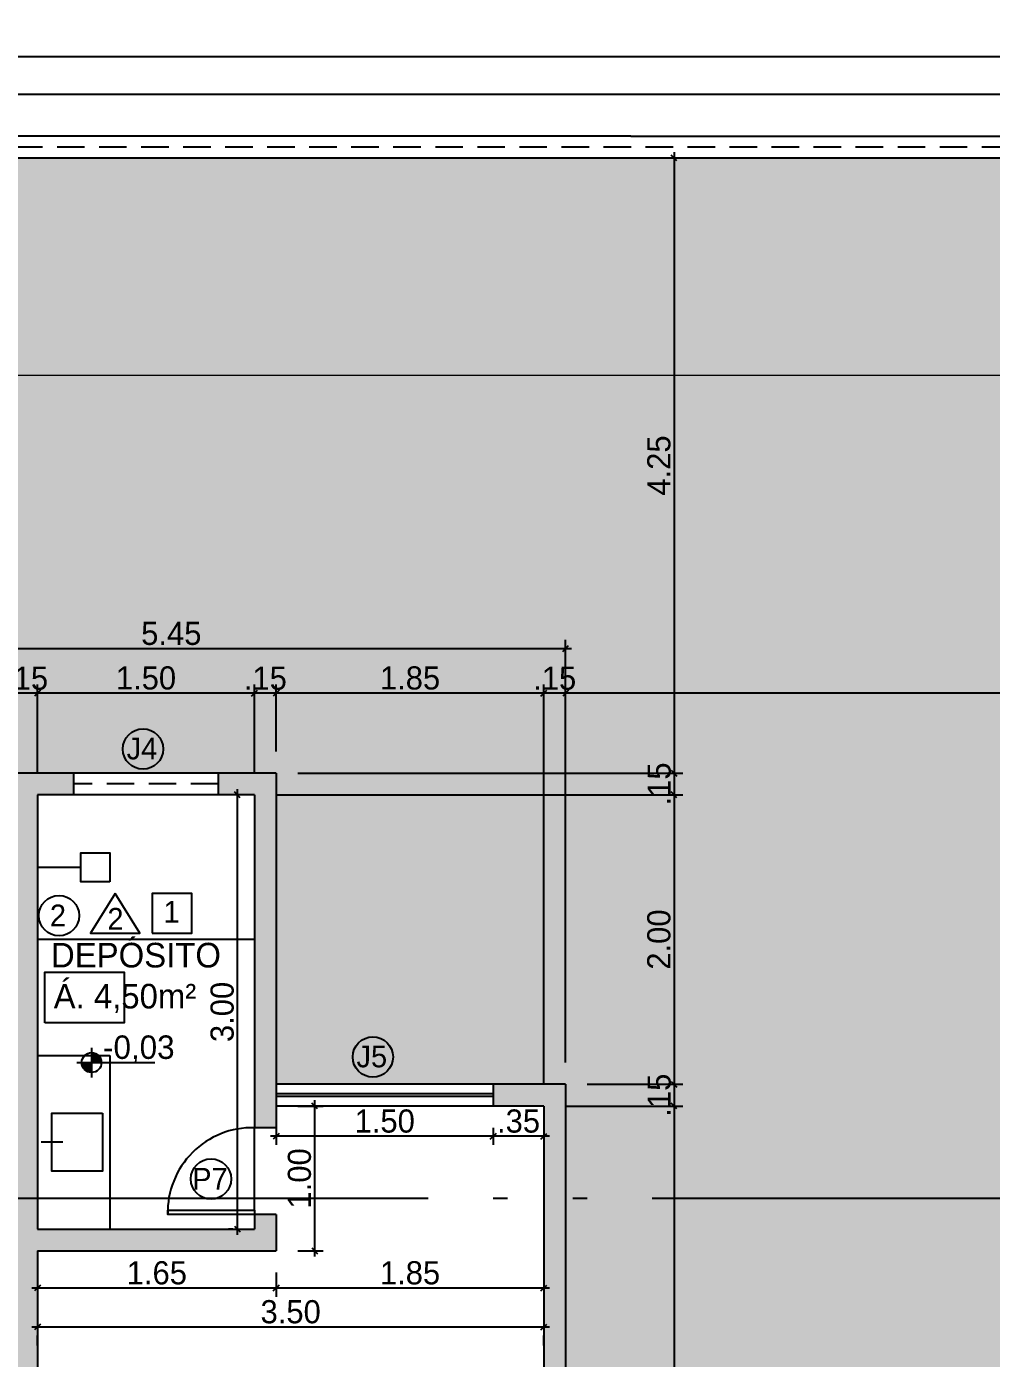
# Model space of a CAD drawing. Header units: feet. Extents: x 1734 to 1931, y 883 to 1088.
# Drawn here: x 1776.27 to 1782.93, y 927.34 to 936.54 of the extents above; entities that cross this region are included whole.
import ezdxf

# ---------------------------------------------------------------- set-up
doc = ezdxf.new("R2010")
doc.units = ezdxf.units.FT
doc.header["$LTSCALE"] = 0.3
doc.header["$MEASUREMENT"] = 0
doc.header["$PDMODE"] = 32
doc.header["$PDSIZE"] = 0.1
for name, pattern in [('ACAD_ISO05W100', [33, 24, -3, 0, -3, 0, -3]), ('DASHED2', [0.375, 0.25, -0.125]), ('HIDDEN', [9.525, 6.35, -3.175])]:
    doc.linetypes.add(name, pattern=pattern)
doc.layers.get('0').update_dxf_attribs({"linetype": 'CONTINUOUS'})
doc.layers.get('Defpoints').update_dxf_attribs({"linetype": 'CONTINUOUS'})
for name, color, linetype in [('1', 1, 'CONTINUOUS'), ('2', 44, 'CONTINUOUS'), ('3', 3, 'CONTINUOUS'), ('4.', 4, 'CONTINUOUS'), ('5', 5, 'CONTINUOUS'), ('Cotas', 1, 'CONTINUOUS'), ('demolição', 140, 'DASHED2'), ('projecao', 8, 'HIDDEN'), ('Texto', 44, 'CONTINUOUS')]:
    doc.layers.add(name, color=color, linetype=linetype)
doc.styles.add('ROMANS', font='romans')
doc.styles.add('style1', font='GOTHIC.TTF')
doc.styles.add('TP', font='arial.ttf', dxfattribs={"height": 0.1})
doc.dimstyles.new('ESC-100', dxfattribs={"dimtxt": 0.16, "dimasz": 0.04, "dimexe": 0.06, "dimexo": 0.15, "dimgap": 0.02, "dimtad": 1, "dimzin": 4, "dimdsep": 46, "dimtxsty": 'style1', "dimblk": 'OBLIQUE', "dimcen": 0.01, "dimdle": 0.04, "dimclrd": 14, "dimclre": 14, "dimclrt": 2, "dimazin": 0, "dimtfac": 1, "dimtix": 1, "dimtmove": 2, "dimatfit": 0, "dimldrblk": 'OPEN90', "dimfxl": 1, "dimtolj": 1, "dimtzin": 4, "dimlwd": -1, "dimlwe": -1, "dimarcsym": 0})

# ---------------------------------------------------------------- blocks, each defined once
blk = doc.blocks.new('_Oblique')
at = {"color": 0, "linetype": 'ByBlock', "lineweight": -2}
blk.add_line((-0.5, -0.5), (0.5, 0.5), dxfattribs=at)
blk = doc.blocks.new('*D23')
at = {"layer": 'Cotas', "color": 14, "transparency": 16777216}
for p, q in [((1737.9418, 932.2813), (1737.9418, 936.1317)), ((1791.9352, 932.4445), (1791.9352, 936.1317)), ((1737.9018, 936.0717), (1791.9752, 936.0717))]:
    blk.add_line(p, q, dxfattribs=at)
at = {"layer": 'Defpoints', "color": 0, "transparency": 16777216}
for p in [(1791.9352, 936.0717), (1791.9352, 932.2945), (1737.9418, 932.1313)]:
    blk.add_point(p, dxfattribs=at)
at = {"layer": 'Cotas', "color": 14, "transparency": 16777216, "xscale": 0.04, "yscale": 0.04, "zscale": 0.04, "rotation": 180}
blk.add_blockref('_Oblique', (1737.9418, 936.0717), dxfattribs=at)
at = {"layer": 'Cotas', "color": 14, "transparency": 16777216, "xscale": 0.04, "yscale": 0.04, "zscale": 0.04}
blk.add_blockref('_Oblique', (1791.9352, 936.0717), dxfattribs=at)
at = {"layer": 'Cotas', "color": 2, "transparency": 16777216, "insert": (1764.9385, 936.1758), "char_height": 0.16, "attachment_point": 5, "style": 'style1'}
blk.add_mtext('\\A1;53.99', dxfattribs=at)
blk = doc.blocks.new('_Open90')
at = {"color": 0, "linetype": 'ByBlock', "lineweight": -2}
for p, q in [((0, 0), (-1, 0)), ((-0.5, 0.5), (0, 0)), ((0, 0), (-0.5, -0.5))]:
    blk.add_line(p, q, dxfattribs=at)
blk = doc.blocks.new('*D26')
at = {"layer": 'Cotas', "color": 14, "transparency": 16777216}
for p, q in [((1736.3268, 936.3313), (1793.5568, 936.3313)), ((1736.3668, 935.8563), (1736.3668, 936.3913)), ((1793.5168, 935.8563), (1793.5168, 936.3913))]:
    blk.add_line(p, q, dxfattribs=at)
at = {"layer": 'Defpoints', "color": 0, "transparency": 16777216}
for p in [(1793.5168, 936.3313), (1736.3668, 935.7063), (1793.5168, 935.7063)]:
    blk.add_point(p, dxfattribs=at)
at = {"layer": 'Cotas', "color": 14, "transparency": 16777216, "xscale": 0.04, "yscale": 0.04, "zscale": 0.04, "rotation": 180}
blk.add_blockref('_Oblique', (1736.3668, 936.3313), dxfattribs=at)
at = {"layer": 'Cotas', "color": 14, "transparency": 16777216, "xscale": 0.04, "yscale": 0.04, "zscale": 0.04}
blk.add_blockref('_Oblique', (1793.5168, 936.3313), dxfattribs=at)
at = {"layer": 'Cotas', "color": 2, "transparency": 16777216, "insert": (1764.9418, 936.4333), "char_height": 0.16, "attachment_point": 5, "style": 'style1'}
blk.add_mtext('\\A1;57.15', dxfattribs=at)
blk = doc.blocks.new('*D27')
at = {"layer": 'Cotas', "color": 14, "transparency": 16777216}
for p, q in [((1779.9918, 929.3813), (1779.9918, 931.9938)), ((1793.4418, 930.1418), (1793.4418, 931.9938)), ((1793.4818, 931.9338), (1779.9518, 931.9338))]:
    blk.add_line(p, q, dxfattribs=at)
at = {"layer": 'Defpoints', "color": 0, "transparency": 16777216}
for p in [(1779.9918, 931.9338), (1793.4418, 929.9918), (1779.9918, 929.2313)]:
    blk.add_point(p, dxfattribs=at)
at = {"layer": 'Cotas', "color": 14, "transparency": 16777216, "xscale": 0.04, "yscale": 0.04, "zscale": 0.04, "rotation": 180}
blk.add_blockref('_Oblique', (1779.9918, 931.9338), dxfattribs=at)
at = {"layer": 'Cotas', "color": 14, "transparency": 16777216, "xscale": 0.04, "yscale": 0.04, "zscale": 0.04}
blk.add_blockref('_Oblique', (1793.4418, 931.9338), dxfattribs=at)
at = {"layer": 'Cotas', "color": 2, "transparency": 16777216, "insert": (1786.7168, 932.0378), "char_height": 0.16, "attachment_point": 5, "style": 'style1'}
blk.add_mtext('\\A1;13.45', dxfattribs=at)
blk = doc.blocks.new('*D28')
at = {"layer": 'Cotas', "color": 14, "transparency": 16777216}
for p, q in [((1779.8418, 929.2313), (1779.8418, 931.9938)), ((1779.9918, 929.3813), (1779.9918, 931.9938)), ((1779.9918, 931.9338), (1779.8418, 931.9338))]:
    blk.add_line(p, q, dxfattribs=at)
at = {"layer": 'Defpoints', "color": 0, "transparency": 16777216}
for p in [(1779.8418, 931.9338), (1779.9918, 929.2313), (1779.8418, 929.0813)]:
    blk.add_point(p, dxfattribs=at)
at = {"layer": 'Cotas', "color": 2, "transparency": 16777216, "insert": (1779.9168, 932.0358), "char_height": 0.16, "attachment_point": 5, "style": 'style1'}
blk.add_mtext('\\A1;.15', dxfattribs=at)
blk = doc.blocks.new('*D29')
at = {"layer": 'Cotas', "color": 14, "transparency": 16777216}
for p, q in [((1777.9918, 931.5313), (1777.9918, 931.9938)), ((1779.8418, 929.2313), (1779.8418, 931.9938)), ((1779.8818, 931.9338), (1777.9518, 931.9338))]:
    blk.add_line(p, q, dxfattribs=at)
at = {"layer": 'Defpoints', "color": 0, "transparency": 16777216}
for p in [(1777.9918, 931.9338), (1777.9918, 931.3813), (1779.8418, 929.0813)]:
    blk.add_point(p, dxfattribs=at)
at = {"layer": 'Cotas', "color": 14, "transparency": 16777216, "xscale": 0.04, "yscale": 0.04, "zscale": 0.04, "rotation": 180}
blk.add_blockref('_Oblique', (1777.9918, 931.9338), dxfattribs=at)
at = {"layer": 'Cotas', "color": 14, "transparency": 16777216, "xscale": 0.04, "yscale": 0.04, "zscale": 0.04}
blk.add_blockref('_Oblique', (1779.8418, 931.9338), dxfattribs=at)
at = {"layer": 'Cotas', "color": 2, "transparency": 16777216, "insert": (1778.9168, 932.0378), "char_height": 0.16, "attachment_point": 5, "style": 'style1'}
blk.add_mtext('\\A1;1.85', dxfattribs=at)
blk = doc.blocks.new('*D30')
at = {"layer": 'Cotas', "color": 14, "transparency": 16777216}
for p, q in [((1777.8418, 931.3813), (1777.8418, 931.9938)), ((1777.9918, 931.5313), (1777.9918, 931.9938)), ((1777.9918, 931.9338), (1777.8418, 931.9338))]:
    blk.add_line(p, q, dxfattribs=at)
at = {"layer": 'Defpoints', "color": 0, "transparency": 16777216}
for p in [(1777.8418, 931.9338), (1777.9918, 931.3813), (1777.8418, 931.2313)]:
    blk.add_point(p, dxfattribs=at)
at = {"layer": 'Cotas', "color": 2, "transparency": 16777216, "insert": (1777.9168, 932.0358), "char_height": 0.16, "attachment_point": 5, "style": 'style1'}
blk.add_mtext('\\A1;.15', dxfattribs=at)
blk = doc.blocks.new('*D31')
at = {"layer": 'Cotas', "color": 14, "transparency": 16777216}
for p, q in [((1776.3418, 931.3813), (1776.3418, 931.9938)), ((1777.8418, 931.3813), (1777.8418, 931.9938)), ((1777.8818, 931.9338), (1776.3018, 931.9338))]:
    blk.add_line(p, q, dxfattribs=at)
at = {"layer": 'Defpoints', "color": 0, "transparency": 16777216}
for p in [(1776.3418, 931.9338), (1776.3418, 931.2313), (1777.8418, 931.2313)]:
    blk.add_point(p, dxfattribs=at)
at = {"layer": 'Cotas', "color": 14, "transparency": 16777216, "xscale": 0.04, "yscale": 0.04, "zscale": 0.04, "rotation": 180}
blk.add_blockref('_Oblique', (1776.3418, 931.9338), dxfattribs=at)
at = {"layer": 'Cotas', "color": 14, "transparency": 16777216, "xscale": 0.04, "yscale": 0.04, "zscale": 0.04}
blk.add_blockref('_Oblique', (1777.8418, 931.9338), dxfattribs=at)
at = {"layer": 'Cotas', "color": 2, "transparency": 16777216, "insert": (1777.0918, 932.0378), "char_height": 0.16, "attachment_point": 5, "style": 'style1'}
blk.add_mtext('\\A1;1.50', dxfattribs=at)
blk = doc.blocks.new('*D32')
at = {"layer": 'Cotas', "color": 14, "transparency": 16777216}
for p, q in [((1776.1918, 931.3813), (1776.1918, 931.9938)), ((1776.3418, 931.3813), (1776.3418, 931.9938)), ((1776.3418, 931.9338), (1776.1918, 931.9338))]:
    blk.add_line(p, q, dxfattribs=at)
at = {"layer": 'Defpoints', "color": 0, "transparency": 16777216}
for p in [(1776.1918, 931.9338), (1776.1918, 931.2313), (1776.3418, 931.2313)]:
    blk.add_point(p, dxfattribs=at)
at = {"layer": 'Cotas', "color": 2, "transparency": 16777216, "insert": (1776.2668, 932.0358), "char_height": 0.16, "attachment_point": 5, "style": 'style1'}
blk.add_mtext('\\A1;.15', dxfattribs=at)
blk = doc.blocks.new('*D57')
at = {"layer": 'Cotas', "color": 14, "transparency": 16777216}
for p, q in [((1774.5418, 931.5313), (1774.5418, 932.3018)), ((1779.9918, 930.4539), (1779.9918, 932.3018)), ((1774.5018, 932.2418), (1780.0318, 932.2418))]:
    blk.add_line(p, q, dxfattribs=at)
at = {"layer": 'Defpoints', "color": 0, "transparency": 16777216}
for p in [(1779.9918, 932.2418), (1774.5418, 931.3813), (1779.9918, 930.3039)]:
    blk.add_point(p, dxfattribs=at)
at = {"layer": 'Cotas', "color": 14, "transparency": 16777216, "xscale": 0.04, "yscale": 0.04, "zscale": 0.04, "rotation": 180}
blk.add_blockref('_Oblique', (1774.5418, 932.2418), dxfattribs=at)
at = {"layer": 'Cotas', "color": 14, "transparency": 16777216, "xscale": 0.04, "yscale": 0.04, "zscale": 0.04}
blk.add_blockref('_Oblique', (1779.9918, 932.2418), dxfattribs=at)
at = {"layer": 'Cotas', "color": 2, "transparency": 16777216, "insert": (1777.2668, 932.3458), "char_height": 0.16, "attachment_point": 5, "style": 'style1'}
blk.add_mtext('\\A1;5.45', dxfattribs=at)
blk = doc.blocks.new('*D58')
at = {"layer": 'Cotas', "color": 14, "transparency": 16777216}
for p, q in [((1780.7414, 935.6713), (1780.7414, 931.3413)), ((1778.6645, 935.6313), (1780.8014, 935.6313)), ((1778.1418, 931.3813), (1780.8014, 931.3813))]:
    blk.add_line(p, q, dxfattribs=at)
at = {"layer": 'Defpoints', "color": 0, "transparency": 16777216}
for p in [(1778.5145, 935.6313), (1777.9918, 931.3813), (1780.7414, 931.3813)]:
    blk.add_point(p, dxfattribs=at)
at = {"layer": 'Cotas', "color": 14, "transparency": 16777216, "xscale": 0.04, "yscale": 0.04, "zscale": 0.04}
for p, rotation in [((1780.7414, 935.6313), 90), ((1780.7414, 931.3813), 270)]:
    blk.add_blockref('_Oblique', p, dxfattribs=dict(at, rotation=rotation))
at = {"layer": 'Cotas', "color": 2, "transparency": 16777216, "insert": (1780.6374, 933.5063), "char_height": 0.16, "attachment_point": 5, "rotation": 90, "style": 'style1'}
blk.add_mtext('\\A1;4.25', dxfattribs=at)
blk = doc.blocks.new('*D59')
at = {"layer": 'Cotas', "color": 14, "linetype": 'Continuous', "transparency": 16777216}
for p, q in [((1778.1418, 931.3813), (1780.8014, 931.3813)), ((1780.7414, 931.3813), (1780.7414, 931.2313)), ((1777.9918, 931.2313), (1780.8014, 931.2313))]:
    blk.add_line(p, q, dxfattribs=at)
at = {"layer": 'Defpoints', "color": 0, "linetype": 'Continuous', "transparency": 16777216}
for p in [(1777.9918, 931.3813), (1777.8418, 931.2313), (1780.7414, 931.2313)]:
    blk.add_point(p, dxfattribs=at)
at = {"layer": 'Cotas', "color": 2, "linetype": 'Continuous', "transparency": 16777216, "insert": (1780.6394, 931.3063), "char_height": 0.16, "attachment_point": 5, "rotation": 90, "style": 'style1'}
blk.add_mtext('\\A1;.15', dxfattribs=at)
blk = doc.blocks.new('*D60')
at = {"layer": 'Cotas', "color": 14, "linetype": 'Continuous', "transparency": 16777216}
for p, q in [((1780.7414, 931.2713), (1780.7414, 929.1913)), ((1777.9918, 931.2313), (1780.8014, 931.2313)), ((1780.1418, 929.2313), (1780.8014, 929.2313))]:
    blk.add_line(p, q, dxfattribs=at)
at = {"layer": 'Defpoints', "color": 0, "linetype": 'Continuous', "transparency": 16777216}
for p in [(1777.8418, 931.2313), (1779.9918, 929.2313), (1780.7414, 929.2313)]:
    blk.add_point(p, dxfattribs=at)
at = {"layer": 'Cotas', "color": 14, "linetype": 'Continuous', "transparency": 16777216, "xscale": 0.04, "yscale": 0.04, "zscale": 0.04}
for p, rotation in [((1780.7414, 931.2313), 90), ((1780.7414, 929.2313), 270)]:
    blk.add_blockref('_Oblique', p, dxfattribs=dict(at, rotation=rotation))
at = {"layer": 'Cotas', "color": 2, "linetype": 'Continuous', "transparency": 16777216, "insert": (1780.6374, 930.2313), "char_height": 0.16, "attachment_point": 5, "rotation": 90, "style": 'style1'}
blk.add_mtext('\\A1;2.00', dxfattribs=at)
blk = doc.blocks.new('*D61')
at = {"layer": 'Cotas', "color": 14, "linetype": 'Continuous', "transparency": 16777216}
for p, q in [((1780.1418, 929.2313), (1780.8014, 929.2313)), ((1780.7414, 929.2313), (1780.7414, 929.0813)), ((1779.9918, 929.0813), (1780.8014, 929.0813))]:
    blk.add_line(p, q, dxfattribs=at)
at = {"layer": 'Defpoints', "color": 0, "linetype": 'Continuous', "transparency": 16777216}
for p in [(1779.9918, 929.2313), (1779.8418, 929.0813), (1780.7414, 929.0813)]:
    blk.add_point(p, dxfattribs=at)
at = {"layer": 'Cotas', "color": 2, "linetype": 'Continuous', "transparency": 16777216, "insert": (1780.6394, 929.1563), "char_height": 0.16, "attachment_point": 5, "rotation": 90, "style": 'style1'}
blk.add_mtext('\\A1;.15', dxfattribs=at)
blk = doc.blocks.new('*D62')
at = {"layer": 'Cotas', "color": 14, "linetype": 'Continuous', "transparency": 16777216}
for p, q in [((1779.9918, 929.0813), (1780.8014, 929.0813)), ((1780.7414, 929.1213), (1780.7414, 924.0413)), ((1779.9918, 924.0813), (1780.8014, 924.0813))]:
    blk.add_line(p, q, dxfattribs=at)
at = {"layer": 'Defpoints', "color": 0, "linetype": 'Continuous', "transparency": 16777216}
for p in [(1779.8418, 929.0813), (1779.8418, 924.0813), (1780.7414, 924.0813)]:
    blk.add_point(p, dxfattribs=at)
at = {"layer": 'Cotas', "color": 14, "linetype": 'Continuous', "transparency": 16777216, "xscale": 0.04, "yscale": 0.04, "zscale": 0.04}
for p, rotation in [((1780.7414, 929.0813), 90), ((1780.7414, 924.0813), 270)]:
    blk.add_blockref('_Oblique', p, dxfattribs=dict(at, rotation=rotation))
at = {"layer": 'Cotas', "color": 2, "linetype": 'Continuous', "transparency": 16777216, "insert": (1780.6374, 926.5813), "char_height": 0.16, "attachment_point": 5, "rotation": 90, "style": 'style1'}
blk.add_mtext('\\A1;5.00', dxfattribs=at)
blk = doc.blocks.new('*D69')
at = {"layer": 'Cotas', "color": 14, "linetype": 'Continuous', "transparency": 16777216}
for p, q in [((1777.7231, 931.2713), (1777.7231, 928.1913)), ((1777.6918, 931.2313), (1777.6631, 931.2313)), ((1777.6918, 928.2313), (1777.6631, 928.2313))]:
    blk.add_line(p, q, dxfattribs=at)
at = {"layer": 'Defpoints', "color": 0, "linetype": 'Continuous', "transparency": 16777216}
for p in [(1777.8418, 931.2313), (1777.7231, 928.2313), (1777.8418, 928.2313)]:
    blk.add_point(p, dxfattribs=at)
at = {"layer": 'Cotas', "color": 14, "linetype": 'Continuous', "transparency": 16777216, "xscale": 0.04, "yscale": 0.04, "zscale": 0.04}
for p, rotation in [((1777.7231, 931.2313), 90), ((1777.7231, 928.2313), 270)]:
    blk.add_blockref('_Oblique', p, dxfattribs=dict(at, rotation=rotation))
at = {"layer": 'Cotas', "color": 2, "linetype": 'Continuous', "transparency": 16777216, "insert": (1777.619, 929.7313), "char_height": 0.16, "attachment_point": 5, "rotation": 90, "style": 'style1'}
blk.add_mtext('\\A1;3.00', dxfattribs=at)
blk = doc.blocks.new('*D70')
at = {"layer": 'Cotas', "color": 14, "linetype": 'Continuous', "transparency": 16777216}
for p, q in [((1779.8818, 928.8726), (1779.4518, 928.8726)), ((1779.4918, 928.9313), (1779.4918, 928.8126)), ((1779.8418, 928.9313), (1779.8418, 928.8126))]:
    blk.add_line(p, q, dxfattribs=at)
at = {"layer": 'Defpoints', "color": 0, "linetype": 'Continuous', "transparency": 16777216}
for p in [(1779.4918, 929.0813), (1779.8418, 929.0813), (1779.4918, 928.8726)]:
    blk.add_point(p, dxfattribs=at)
at = {"layer": 'Cotas', "color": 14, "linetype": 'Continuous', "transparency": 16777216, "xscale": 0.04, "yscale": 0.04, "zscale": 0.04, "rotation": 180}
blk.add_blockref('_Oblique', (1779.4918, 928.8726), dxfattribs=at)
at = {"layer": 'Cotas', "color": 14, "linetype": 'Continuous', "transparency": 16777216, "xscale": 0.04, "yscale": 0.04, "zscale": 0.04}
blk.add_blockref('_Oblique', (1779.8418, 928.8726), dxfattribs=at)
at = {"layer": 'Cotas', "color": 2, "linetype": 'Continuous', "transparency": 16777216, "insert": (1779.6668, 928.9766), "char_height": 0.16, "attachment_point": 5, "style": 'style1'}
blk.add_mtext('\\A1;.35', dxfattribs=at)
blk = doc.blocks.new('*D71')
at = {"layer": 'Cotas', "color": 14, "linetype": 'Continuous', "transparency": 16777216}
for p, q in [((1779.5318, 928.8726), (1777.9518, 928.8726)), ((1777.9918, 928.9313), (1777.9918, 928.8126)), ((1779.4918, 928.9313), (1779.4918, 928.8126))]:
    blk.add_line(p, q, dxfattribs=at)
at = {"layer": 'Defpoints', "color": 0, "linetype": 'Continuous', "transparency": 16777216}
for p in [(1777.9918, 929.0813), (1779.4918, 929.0813), (1777.9918, 928.8726)]:
    blk.add_point(p, dxfattribs=at)
at = {"layer": 'Cotas', "color": 14, "linetype": 'Continuous', "transparency": 16777216, "xscale": 0.04, "yscale": 0.04, "zscale": 0.04, "rotation": 180}
blk.add_blockref('_Oblique', (1777.9918, 928.8726), dxfattribs=at)
at = {"layer": 'Cotas', "color": 14, "linetype": 'Continuous', "transparency": 16777216, "xscale": 0.04, "yscale": 0.04, "zscale": 0.04}
blk.add_blockref('_Oblique', (1779.4918, 928.8726), dxfattribs=at)
at = {"layer": 'Cotas', "color": 2, "linetype": 'Continuous', "transparency": 16777216, "insert": (1778.7418, 928.9766), "char_height": 0.16, "attachment_point": 5, "style": 'style1'}
blk.add_mtext('\\A1;1.50', dxfattribs=at)
blk = doc.blocks.new('*D72')
at = {"layer": 'Cotas', "color": 14, "linetype": 'Continuous', "transparency": 16777216}
for p, q in [((1776.3418, 927.9313), (1776.3418, 927.7642)), ((1777.9918, 927.9313), (1777.9918, 927.7642)), ((1776.3018, 927.8242), (1778.0318, 927.8242))]:
    blk.add_line(p, q, dxfattribs=at)
at = {"layer": 'Defpoints', "color": 0, "linetype": 'Continuous', "transparency": 16777216}
for p in [(1776.3418, 928.0813), (1777.9918, 928.0813), (1777.9918, 927.8242)]:
    blk.add_point(p, dxfattribs=at)
at = {"layer": 'Cotas', "color": 14, "linetype": 'Continuous', "transparency": 16777216, "xscale": 0.04, "yscale": 0.04, "zscale": 0.04, "rotation": 180}
blk.add_blockref('_Oblique', (1776.3418, 927.8242), dxfattribs=at)
at = {"layer": 'Cotas', "color": 14, "linetype": 'Continuous', "transparency": 16777216, "xscale": 0.04, "yscale": 0.04, "zscale": 0.04}
blk.add_blockref('_Oblique', (1777.9918, 927.8242), dxfattribs=at)
at = {"layer": 'Cotas', "color": 2, "linetype": 'Continuous', "transparency": 16777216, "insert": (1777.1668, 927.9282), "char_height": 0.16, "attachment_point": 5, "style": 'style1'}
blk.add_mtext('\\A1;1.65', dxfattribs=at)
blk = doc.blocks.new('*D73')
at = {"layer": 'Cotas', "color": 14, "linetype": 'Continuous', "transparency": 16777216}
for p, q in [((1779.8418, 928.0932), (1779.8418, 927.7642)), ((1777.9918, 927.9313), (1777.9918, 927.7642)), ((1777.9518, 927.8242), (1779.8818, 927.8242))]:
    blk.add_line(p, q, dxfattribs=at)
at = {"layer": 'Defpoints', "color": 0, "linetype": 'Continuous', "transparency": 16777216}
for p in [(1779.8418, 928.2432), (1777.9918, 928.0813), (1779.8418, 927.8242)]:
    blk.add_point(p, dxfattribs=at)
at = {"layer": 'Cotas', "color": 14, "linetype": 'Continuous', "transparency": 16777216, "xscale": 0.04, "yscale": 0.04, "zscale": 0.04, "rotation": 180}
blk.add_blockref('_Oblique', (1777.9918, 927.8242), dxfattribs=at)
at = {"layer": 'Cotas', "color": 14, "linetype": 'Continuous', "transparency": 16777216, "xscale": 0.04, "yscale": 0.04, "zscale": 0.04}
blk.add_blockref('_Oblique', (1779.8418, 927.8242), dxfattribs=at)
at = {"layer": 'Cotas', "color": 2, "linetype": 'Continuous', "transparency": 16777216, "insert": (1778.9168, 927.9282), "char_height": 0.16, "attachment_point": 5, "style": 'style1'}
blk.add_mtext('\\A1;1.85', dxfattribs=at)
blk = doc.blocks.new('*D74')
at = {"layer": 'Cotas', "color": 14, "linetype": 'Continuous', "transparency": 16777216}
for p, q in [((1776.3018, 927.5552), (1779.8818, 927.5552)), ((1776.3418, 927.4259), (1776.3418, 927.4952)), ((1779.8418, 927.4259), (1779.8418, 927.4952))]:
    blk.add_line(p, q, dxfattribs=at)
at = {"layer": 'Defpoints', "color": 0, "linetype": 'Continuous', "transparency": 16777216}
for p in [(1776.3418, 927.5759), (1779.8418, 927.5759), (1779.8418, 927.5552)]:
    blk.add_point(p, dxfattribs=at)
at = {"layer": 'Cotas', "color": 14, "linetype": 'Continuous', "transparency": 16777216, "xscale": 0.04, "yscale": 0.04, "zscale": 0.04, "rotation": 180}
blk.add_blockref('_Oblique', (1776.3418, 927.5552), dxfattribs=at)
at = {"layer": 'Cotas', "color": 14, "linetype": 'Continuous', "transparency": 16777216, "xscale": 0.04, "yscale": 0.04, "zscale": 0.04}
blk.add_blockref('_Oblique', (1779.8418, 927.5552), dxfattribs=at)
at = {"layer": 'Cotas', "color": 2, "linetype": 'Continuous', "transparency": 16777216, "insert": (1778.0918, 927.6592), "char_height": 0.16, "attachment_point": 5, "style": 'style1'}
blk.add_mtext('\\A1;3.50', dxfattribs=at)
blk = doc.blocks.new('*D234')
at = {"layer": 'Cotas', "color": 14, "linetype": 'Continuous', "transparency": 16777216}
for p, q in [((1778.1418, 929.0813), (1778.317, 929.0813)), ((1778.257, 929.1213), (1778.257, 928.0413)), ((1778.1418, 928.0813), (1778.317, 928.0813))]:
    blk.add_line(p, q, dxfattribs=at)
at = {"layer": 'Defpoints', "color": 0, "linetype": 'Continuous', "transparency": 16777216}
for p in [(1777.9918, 929.0813), (1777.9918, 928.0813), (1778.257, 928.0813)]:
    blk.add_point(p, dxfattribs=at)
at = {"layer": 'Cotas', "color": 14, "linetype": 'Continuous', "transparency": 16777216, "xscale": 0.04, "yscale": 0.04, "zscale": 0.04}
for p, rotation in [((1778.257, 929.0813), 90), ((1778.257, 928.0813), 270)]:
    blk.add_blockref('_Oblique', p, dxfattribs=dict(at, rotation=rotation))
at = {"layer": 'Cotas', "color": 2, "linetype": 'Continuous', "transparency": 16777216, "insert": (1778.153, 928.5813), "char_height": 0.16, "attachment_point": 5, "rotation": 90, "style": 'style1'}
blk.add_mtext('\\A1;1.00', dxfattribs=at)
blk = doc.blocks.new('NIV_PL')
for p, q in [((0, 0.15), (0, -0.15)), ((-0.15, 0), (0.638, 0))]:
    blk.add_line(p, q)
at = {"const_width": 0.1}
for points in [[(-0.05, 0, 0.414214), (0, -0.05, 1)], [(0.05, 0, 0.414214), (0, 0.05, 1)]]:
    blk.add_lwpolyline(points, format="xyb", dxfattribs=at)
blk.add_circle((0, 0), 0.1)
at = {"color": 2, "style": 'ROMANS'}
blk.add_attdef('NIVEL', (0.116, 0.037), '', height=0.1, dxfattribs=at)

msp = doc.modelspace()

# ---------------------------------------------------------------- hatches: boundary and pattern name
at = {"linetype": 'Continuous', "true_color": 0xbdcb95}
h = msp.add_hatch(color=253, dxfattribs=at)
h.paths.add_polyline_path([(1791.9418, 932.1313, 0.414214), (1789.9418, 934.1313), (1739.9418, 934.1313, 0.414214), (1737.9418, 932.1313), (1737.9418, 913.1313, 0.414214), (1739.9418, 911.1313), (1751.9059, 911.1313, -0.131652), (1753.6559, 910.6624), (1755.4418, 909.6313), (1765.2943, 903.943), (1769.1918, 901.6928, -0.267949), (1770.9418, 898.6617), (1770.9418, 887.6313, 0.414214), (1772.9418, 885.6313), (1789.9418, 885.6313, 0.414214), (1791.9418, 887.6313)])
h.paths.add_polyline_path([(1768.8918, 912.6313), (1768.8918, 909.7813), (1765.7418, 909.7813), (1765.709, 911.5803, -0.083534), (1764.5189, 904.5062), (1755.4418, 909.7468), (1755.4418, 912.5313), (1765.6881, 912.5313, -0.011002), (1765.709, 911.5803), (1765.7418, 912.6313), (1755.4418, 912.6313), (1755.4418, 916.4313), (1748.4418, 916.4313), (1748.4418, 912.6313), (1741.4418, 912.6313), (1741.4418, 916.9313), (1740.5418, 916.9313), (1740.5418, 923.9313), (1741.4418, 923.9313), (1741.4418, 929.2313), (1748.4418, 929.2313), (1748.4418, 931.9313), (1755.9418, 931.9313), (1755.9418, 929.2313), (1774.5418, 929.2313), (1774.5418, 931.3813), (1777.9918, 931.3813), (1777.9918, 929.2313), (1779.9918, 929.2313), (1779.9918, 912.6313)], flags=16)
h.paths.add_polyline_path([(1768.5292, 930.8406, 0.812596), (1762.7435, 929.8313), (1762.7435, 929.3313), (1762.5934, 929.3313), (1762.5934, 929.8313, -0.810376), (1768.6604, 930.9164)], flags=16)
h.paths.add_polyline_path([(1762.4969, 929.3805), (1762.4969, 929.769), (1762.1515, 929.769), (1762.1515, 929.3805)], flags=24)
h.paths.add_polyline_path([(1762.4969, 929.0805), (1762.4969, 929.469), (1762.1515, 929.469), (1762.1515, 929.0805)], flags=8)
h.paths.add_polyline_path([(1768.8971, 929.7895), (1768.8971, 930.3016), (1768.5517, 930.3016), (1768.5517, 929.7895)], flags=24)
at = {"linetype": 'Continuous'}
h = msp.add_hatch(color=251, dxfattribs=at)
h.paths.add_polyline_path([(1774.5418, 931.3813), (1774.5418, 928.9313), (1774.6918, 928.9313), (1774.6918, 931.2313), (1774.9418, 931.2313), (1774.9418, 931.3813)])
h.paths.add_polyline_path([(1775.2718, 928.2313), (1775.1893, 928.0813), (1776.1918, 928.0813), (1776.1918, 924.0813), (1776.0918, 924.0813), (1776.0918, 923.9313), (1776.4418, 923.9313), (1776.4418, 924.0813), (1776.3418, 924.0813), (1776.3418, 928.0813), (1777.9918, 928.0813), (1777.9918, 928.3313), (1777.8418, 928.3313), (1777.8418, 928.2313), (1776.3418, 928.2313), (1776.3418, 930.1768), (1776.1918, 929.9041), (1776.1918, 928.2313)])
h.paths.add_polyline_path([(1774.6918, 928.2313), (1774.6918, 928.3313), (1774.5418, 928.3313), (1774.5418, 928.0813), (1775.1893, 928.0813), (1775.2718, 928.2313)])
h.paths.add_polyline_path([(1775.9418, 931.3813), (1775.9418, 931.2313), (1776.1918, 931.2313), (1776.1918, 929.9041), (1776.3418, 930.1768), (1776.3418, 931.2313), (1776.5918, 931.2313), (1776.5918, 931.3813)])
h.paths.add_polyline_path([(1777.5918, 931.3813), (1777.5918, 931.2313), (1777.8418, 931.2313), (1777.8418, 928.9313), (1777.9918, 928.9313), (1777.9918, 931.3813)])
h.paths.add_polyline_path([(1779.4918, 929.2313), (1779.4918, 929.0813), (1779.8418, 929.0813), (1779.8418, 924.0813), (1777.2418, 924.0813), (1777.2418, 923.9313), (1779.9918, 923.9313), (1779.9918, 929.2313)])
at = {"layer": 'demolição', "linetype": 'Continuous'}
h = msp.add_hatch(color=255, dxfattribs=at)
h.dxf.hatch_style = 1
h.paths.add_polyline_path([(1793.4418, 932.1313, 0.414214), (1789.9418, 935.6313), (1739.9418, 935.6313, 0.414214), (1736.4418, 932.1313), (1736.4418, 913.1313, 0.414214), (1739.9418, 909.6313), (1751.9059, 909.6313, -0.131652), (1752.9059, 909.3634), (1755.4418, 907.8993), (1763.8091, 903.0685), (1768.4418, 900.3937, -0.267949), (1769.4418, 898.6617), (1769.4418, 887.6313, 0.414214), (1772.9418, 884.1313), (1789.9418, 884.1313, 0.414214), (1793.4418, 887.6313)])
h.paths.add_polyline_path([(1755.4418, 909.6313), (1753.6559, 910.6624, 0.131652), (1751.9059, 911.1313), (1739.9418, 911.1313, -0.414214), (1737.9418, 913.1313), (1737.9418, 932.1313, -0.414214), (1739.9418, 934.1313), (1789.9418, 934.1313, -0.414214), (1791.9418, 932.1313), (1791.9418, 887.6313, -0.414214), (1789.9418, 885.6313), (1772.9418, 885.6313, -0.414214), (1770.9418, 887.6313), (1770.9418, 898.6617, 0.267949), (1769.1918, 901.6928), (1765.2943, 903.943)], flags=16)

# ---------------------------------------------------------------- linework, layer by layer
at = {"layer": '1', "linetype": 'Continuous', "lineweight": 13}
msp.add_line((1739.9418, 934.1313), (1789.9418, 934.1313), dxfattribs=at)
at = {"layer": '1'}
for p, q in [((1776.3418, 930.7313), (1776.6418, 930.7313)), ((1777.8418, 930.2313), (1776.3418, 930.2313)), ((1779.4918, 929.2313), (1777.9918, 929.2313)), ((1779.4918, 929.1663), (1777.9918, 929.1663)), ((1779.4918, 929.1463), (1777.9918, 929.1463)), ((1779.4918, 929.0813), (1777.9918, 929.0813)), ((1777.8418, 928.3613), (1777.8418, 928.9313))]:
    msp.add_line(p, q, dxfattribs=at)
msp.add_lwpolyline([(1776.8418, 930.6313), (1776.6418, 930.6313), (1776.6418, 930.8313), (1776.8418, 930.8313)], close=True, dxfattribs=at)
msp.add_arc((1777.8268, 928.3463), 0.5852, 88.5312, 181.4688, dxfattribs=at)
at = {"layer": '2'}
for p, q in [((1776.3418, 929.4313), (1776.8418, 929.4313)), ((1776.8418, 929.4313), (1776.8418, 928.2313))]:
    msp.add_line(p, q, dxfattribs=at)
for points in [[(1776.3918, 929.6563), (1776.3918, 930.0063), (1776.9418, 930.0063), (1776.9418, 929.6563)], [(1777.8418, 928.3613), (1777.8418, 928.3313), (1777.2418, 928.3313), (1777.2418, 928.3613)]]:
    msp.add_lwpolyline(points, close=True, dxfattribs=at)
at = {"layer": '3'}
for p, q in [((1780.4418, 935.7813), (1793.5918, 935.7813)), ((1736.4418, 935.6313), (1780.4418, 935.6313)), ((1736.4418, 935.6313), (1780.4418, 935.6313)), ((1780.4418, 935.6313), (1793.4418, 935.6313)), ((1780.4418, 935.6313), (1793.4418, 935.6313)), ((1776.5168, 928.8313), (1776.3668, 928.8313))]:
    msp.add_line(p, q, dxfattribs=at)
msp.add_lwpolyline([(1780.4418, 935.7813), (1736.2918, 935.7813), (1736.2918, 895.4813), (1755.9418, 895.4813)], dxfattribs=at)
msp.add_lwpolyline([(1776.7918, 929.0313), (1776.7918, 928.6313), (1776.4418, 928.6313), (1776.4418, 929.0313)], close=True, dxfattribs=at)
at = {"layer": '4.', "color": 5, "linetype": 'ACAD_ISO05W100', "ltscale": 0.5}
msp.add_line((1794.4913, 928.442), (1735.5345, 928.442), dxfattribs=at)
at = {"layer": '5', "linetype": 'Continuous'}
for p, q in [((1777.9918, 931.3813), (1774.5418, 931.3813)), ((1777.9918, 931.3813), (1777.9918, 928.9313)), ((1776.3418, 931.2313), (1776.3418, 928.2313)), ((1777.8418, 931.2313), (1776.3418, 931.2313)), ((1777.8418, 931.2313), (1777.8418, 928.9313)), ((1779.4918, 929.2313), (1779.4918, 929.0813)), ((1779.9918, 929.2313), (1779.4918, 929.2313)), ((1779.9918, 929.2313), (1779.9918, 923.9313)), ((1779.8418, 929.0813), (1779.4918, 929.0813)), ((1779.8418, 929.0813), (1779.8418, 924.0813)), ((1777.8418, 928.3313), (1777.8418, 928.2313)), ((1777.9918, 928.3313), (1777.9918, 928.0813)), ((1776.3418, 928.2313), (1777.8418, 928.2313)), ((1776.3418, 928.0813), (1776.3418, 924.0813)), ((1776.3418, 928.0813), (1777.9918, 928.0813))]:
    msp.add_line(p, q, dxfattribs=at)
at = {"layer": '5'}
for p, q in [((1777.9918, 928.9313), (1777.8418, 928.9313)), ((1777.9918, 928.3313), (1777.8418, 928.3313))]:
    msp.add_line(p, q, dxfattribs=at)
at = {"layer": 'projecao', "ltscale": 0.1}
for p, q in [((1776.5918, 931.3813), (1776.5918, 931.2313)), ((1777.5918, 931.3813), (1777.5918, 931.2313)), ((1777.5918, 931.3063), (1776.5918, 931.3063))]:
    msp.add_line(p, q, dxfattribs=at)
msp.add_lwpolyline([(1755.9418, 895.5563), (1768.3668, 895.5563), (1768.3668, 884.0563), (1793.5168, 884.0563), (1793.5168, 935.7063), (1736.3668, 935.7063), (1736.3668, 895.5563), (1755.9418, 895.5563)], dxfattribs=at)
at = {"layer": 'Texto', "color": 2}
for points in [[(1776.8791, 930.5505), (1776.7085, 930.276), (1777.0497, 930.276)], [(1777.1338, 930.276), (1777.4083, 930.276), (1777.4083, 930.5505), (1777.1338, 930.5505)]]:
    msp.add_lwpolyline(points, close=True, dxfattribs=at)
for centre in [(1777.0715, 931.5475), (1776.4908, 930.3968), (1778.6602, 929.4203), (1777.5415, 928.5775)]:
    msp.add_circle(centre, 0.1394, dxfattribs=at)

# ---------------------------------------------------------------- block references
at = {"layer": 'Texto', "linetype": 'Continuous', "ltscale": 0.4}
ref = msp.add_blockref('NIV_PL', (1776.7157, 929.3816), dxfattribs=dict(at, xscale=0.6848845993414745, yscale=0.6848845993414745, zscale=0.6848845993414745))
ref.add_attrib('NIVEL', '-0,03', (1776.7951, 929.4068), dxfattribs={"layer": '0', "height": 0.16218, "style": 'style1'})

# ---------------------------------------------------------------- texts
at = {"layer": 'Texto', "linetype": 'Continuous', "ltscale": 0.4, "char_height": 0.15, "width": 1.846565, "attachment_point": 8, "style": 'TP'}
for s, insert in [('{\\fCentury Gothic|b0|i0|c0|p34;J4}', (1777.064, 931.4737)), ('{\\fCentury Gothic|b0|i0|c0|p34;2}', (1776.4833, 930.3231)), ('{\\fCentury Gothic|b0|i0|c0|p34;\\H1.001x;2}', (1776.881, 930.2996)), ('{\\fCentury Gothic|b0|i0|c0|p34;\\H1.001x;1}', (1777.2686, 930.348)), ('{\\fCentury Gothic|b0|i0|c0|p34;J5}', (1778.6527, 929.3465)), ('{\\fCentury Gothic|b0|i0|c0|p34;P7}', (1777.534, 928.5038))]:
    msp.add_mtext(s, dxfattribs=dict(at, insert=insert))
at = {"layer": 'Texto', "insert": (1775.5735, 930.2087), "char_height": 0.17, "width": 2.81618, "attachment_point": 1, "style": 'style1'}
msp.add_mtext('\\pi0.8618;DEPÓSITO\\P\\pi0.88023;Á. 4,50m²', dxfattribs=at)

# ---------------------------------------------------------------- dimensions: what is measured, and where the dimension line sits
at = {"layer": 'Cotas'}
for base, p1, p2, picture, middle in [((1793.5168, 936.3313), (1736.3668, 935.7063), (1793.5168, 935.7063), '*D26', (1764.9418, 936.4333)), ((1791.9352, 936.0717), (1737.9418, 932.1313), (1791.9352, 932.2945), '*D23', (1764.9385, 936.1758))]:
    dim = msp.add_linear_dim(base=base, p1=p1, p2=p2, dimstyle='ESC-100', override={"dimtxt": 0.16}, dxfattribs=at)
    dim.commit()
    dim.dimension.update_dxf_attribs({"geometry": picture, "text_midpoint": middle})
dim = msp.add_linear_dim(base=(1780.7414, 931.3813), p1=(1778.5145, 935.6313), p2=(1777.9918, 931.3813), angle=90, dimstyle='ESC-100', dxfattribs=at)
dim.commit()
dim.dimension.update_dxf_attribs({"geometry": '*D58', "text_midpoint": (1780.6374, 933.5063)})
for base, p1, p2, picture, middle in [((1779.9918, 932.2418), (1774.5418, 931.3813), (1779.9918, 930.3039), '*D57', (1777.2668, 932.3458)), ((1776.1918, 931.9338), (1776.3418, 931.2313), (1776.1918, 931.2313), '*D32', (1776.2668, 932.0358)), ((1776.3418, 931.9338), (1777.8418, 931.2313), (1776.3418, 931.2313), '*D31', (1777.0918, 932.0378)), ((1777.8418, 931.9338), (1777.9918, 931.3813), (1777.8418, 931.2313), '*D30', (1777.9168, 932.0358)), ((1777.9918, 931.9338), (1779.8418, 929.0813), (1777.9918, 931.3813), '*D29', (1778.9168, 932.0378)), ((1779.8418, 931.9338), (1779.9918, 929.2313), (1779.8418, 929.0813), '*D28', (1779.9168, 932.0358)), ((1779.9918, 931.9338), (1793.4418, 929.9918), (1779.9918, 929.2313), '*D27', (1786.7168, 932.0378))]:
    dim = msp.add_linear_dim(base=base, p1=p1, p2=p2, dimstyle='ESC-100', dxfattribs=at)
    dim.commit()
    dim.dimension.update_dxf_attribs({"geometry": picture, "text_midpoint": middle})
at = {"layer": 'Cotas', "linetype": 'Continuous'}
for base, p1, p2, picture, middle in [((1780.7414, 931.2313), (1777.9918, 931.3813), (1777.8418, 931.2313), '*D59', (1780.6394, 931.3063)), ((1777.7231, 928.2313), (1777.8418, 931.2313), (1777.8418, 928.2313), '*D69', (1777.619, 929.7313)), ((1780.7414, 929.2313), (1777.8418, 931.2313), (1779.9918, 929.2313), '*D60', (1780.6374, 930.2313)), ((1780.7414, 929.0813), (1779.9918, 929.2313), (1779.8418, 929.0813), '*D61', (1780.6394, 929.1563)), ((1778.257, 928.0813), (1777.9918, 929.0813), (1777.9918, 928.0813), '*D234', (1778.153, 928.5813)), ((1780.7414, 924.0813), (1779.8418, 929.0813), (1779.8418, 924.0813), '*D62', (1780.6374, 926.5813))]:
    dim = msp.add_linear_dim(base=base, p1=p1, p2=p2, angle=90, dimstyle='ESC-100', dxfattribs=at)
    dim.commit()
    dim.dimension.update_dxf_attribs({"geometry": picture, "text_midpoint": middle})
for base, p1, p2, picture, middle in [((1777.9918, 928.8726), (1779.4918, 929.0813), (1777.9918, 929.0813), '*D71', (1778.7418, 928.9766)), ((1779.4918, 928.8726), (1779.8418, 929.0813), (1779.4918, 929.0813), '*D70', (1779.6668, 928.9766)), ((1779.8418, 927.8242), (1777.9918, 928.0813), (1779.8418, 928.2432), '*D73', (1778.9168, 927.9282)), ((1777.9918, 927.8242), (1776.3418, 928.0813), (1777.9918, 928.0813), '*D72', (1777.1668, 927.9282)), ((1779.8418, 927.5552), (1776.3418, 927.5759), (1779.8418, 927.5759), '*D74', (1778.0918, 927.6592))]:
    dim = msp.add_linear_dim(base=base, p1=p1, p2=p2, dimstyle='ESC-100', dxfattribs=at)
    dim.commit()
    dim.dimension.update_dxf_attribs({"geometry": picture, "text_midpoint": middle})

doc.saveas('drawing.dxf')
